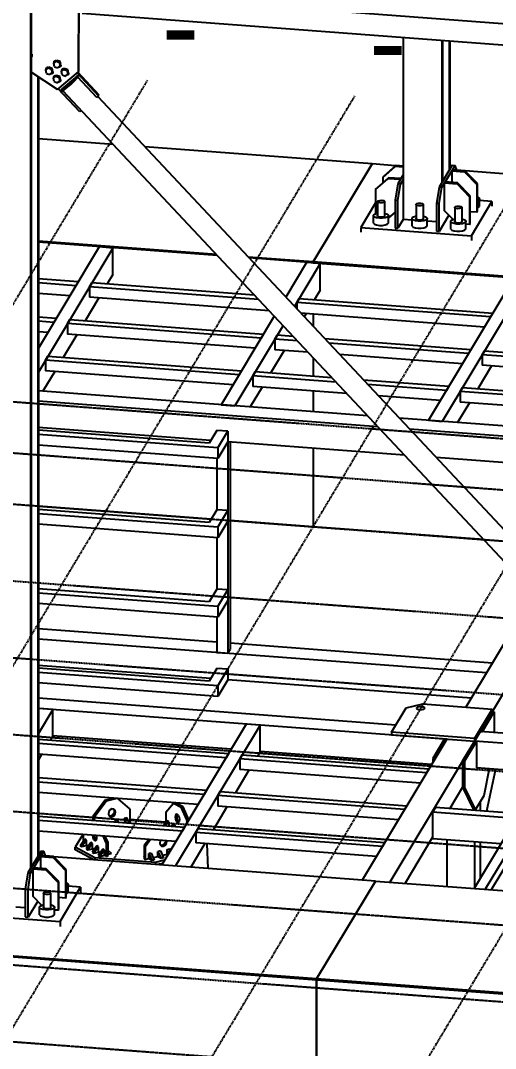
# Model space of a CAD drawing. Header units: millimetres. Extents: x -57554 to 16546, y 2142 to 98430.
# Drawn here: x -41680 to -40000, y 91249 to 94885 of the extents above; entities that cross this region are included whole.
import ezdxf

# ---------------------------------------------------------------- set-up
doc = ezdxf.new("R2010")
doc.units = ezdxf.units.MM
doc.linetypes.add('DXK_LINE_DOT3', pattern=[5.9187, 2.979, -0.9799, 0.9799, -0.9799])
doc.styles.add('Arial', font='ARIAL.TTF', dxfattribs={"height": 0.2})

msp = doc.modelspace()

# ---------------------------------------------------------------- linework, layer by layer
at = {"color": 2, "linetype": 'Continuous'}
for p, q in [((-41475.1, 94703.5), (-41474.1, 95006.2)), ((-41473.4, 94706.3), (-41472.5, 95009)), ((-41644.5, 94999.3), (-41644.5, 91885.3)), ((-41642.8, 95002.2), (-41642.8, 91888.2)), ((-38871.9, 94790.5), (-41360.5, 94977.9)), ((-38779.9, 94707.3), (-41462.1, 94909.3)), ((-40326.1, 94823.8), (-40326.1, 94181.2)), ((-40189.1, 94813.4), (-40189.1, 94311.1)), ((-40187.4, 94813.3), (-40187.4, 94314.1)), ((-40163.3, 94811.5), (-40163.3, 94354.3)), ((-40161.5, 94811.4), (-40161.5, 94357.2)), ((-41640.3, 94765.9), (-41642.8, 94766.1)), ((-41640.3, 94765.9), (-41642.8, 94761.8)), ((-41640.3, 94758.5), (-41642.8, 94754.3)), ((-41640.3, 94765.9), (-41640.3, 94758.5)), ((-41549, 94640.9), (-41642.8, 94701.9)), ((-41618.6, 94686.2), (-41618.6, 91928.4)), ((-41616.9, 94685), (-41616.9, 91931.4)), ((-41549, 94640.9), (-41475.1, 94703.5)), ((-41477.4, 94689.9), (-41536.9, 94639.6)), ((-41481.7, 94684.1), (-41491.2, 94673.7)), ((-41489.1, 94671.6), (-41479.7, 94682)), ((-41477.4, 94689.9), (-41481.7, 94684.1)), ((-41403.7, 94618.5), (-41479.8, 94699.6)), ((-41479.7, 94682), (-41475.3, 94687.8)), ((-41410.4, 94612.9), (-41477.7, 94684.6)), ((-41402.1, 94621.3), (-41477.4, 94701.6)), ((-41475.3, 94687.8), (-41477.4, 94689.9)), ((-41475.1, 94703.5), (-41473.4, 94706.3)), ((-41470.6, 94561.8), (-41546.6, 94642.9)), ((-41526.1, 94642.5), (-41534, 94637.4)), ((-41532, 94635.3), (-41524.1, 94640.4)), ((-41515.2, 94651.2), (-41526.1, 94642.5)), ((-41524.1, 94640.4), (-41513.2, 94649)), ((-41502.9, 94662.2), (-41515.2, 94651.2)), ((-41513.2, 94649), (-41515.2, 94651.2)), ((-41513.2, 94649), (-41500.9, 94660)), ((-41491.2, 94673.7), (-41502.9, 94662.2)), ((-41500.9, 94660), (-41489.1, 94671.6)), ((-41537.7, 94636.7), (-41536.9, 94639.6)), ((-41534, 94637.4), (-41537.7, 94636.7)), ((-41535.7, 94634.5), (-41537.7, 94636.7)), ((-41535.7, 94634.5), (-41532, 94635.3)), ((-38794.7, 91719.5), (-41530.4, 94636.3)), ((-41410.4, 94612.9), (-41403.7, 94618.5)), ((-38806.2, 91843), (-41406.9, 94615.8)), ((-41403.7, 94618.5), (-41402.1, 94621.3)), ((-41465, 94566.6), (-41470.6, 94561.8)), ((-41352.3, 94446.3), (-41616.9, 94466.3)), ((-40436.2, 94377.4), (-41240, 94437.9)), ((-40436.2, 94377.4), (-40644.1, 94030.8)), ((-40644.1, 94030.8), (-40436.2, 94377.4)), ((-40352.9, 94371.1), (-40436.2, 94377.4)), ((-40398.2, 94329.6), (-40354.1, 94368.4)), ((-40352.1, 94371.8), (-40396.1, 94333.1)), ((-40354.1, 94368.4), (-40352.1, 94371.8)), ((-40326.1, 94366.3), (-40354.1, 94368.4)), ((-40326.1, 94369.9), (-40352.1, 94371.8)), ((-40152.1, 94372.8), (-40198.5, 94295.5)), ((-40142.3, 94372.1), (-40188.7, 94294.8)), ((-40151.5, 94356.7), (-40153.6, 94353.3)), ((-40153.6, 94353.3), (-40153.6, 94311.8)), ((-40153.6, 94353.3), (-40109.6, 94350)), ((-40152.1, 94372.8), (-40142.3, 94372.1)), ((-40107.5, 94353.4), (-40151.5, 94356.7)), ((-40136.5, 94355.6), (-40142.3, 94372.1)), ((-40107.5, 94353.4), (-40109.6, 94350)), ((-40109.6, 94350), (-40065.6, 94304.6)), ((-40063.5, 94308), (-40107.5, 94353.4)), ((-38969, 94266.9), (-40106.7, 94352.5)), ((-40424.1, 94286.5), (-40380, 94325.2)), ((-40378, 94328.7), (-40422, 94289.9)), ((-40398.2, 94329.6), (-40396.1, 94333.1)), ((-40398.2, 94329.6), (-40398.2, 94310.9)), ((-40380, 94325.2), (-40378, 94328.7)), ((-40336, 94321.9), (-40380, 94325.2)), ((-40333.9, 94325.4), (-40378, 94328.7)), ((-40326.1, 94338.5), (-40345.2, 94306.6)), ((-40336, 94321.9), (-40333.9, 94325.4)), ((-40326.1, 94321.4), (-40335.4, 94305.8)), ((-40177.4, 94313.6), (-40179.5, 94310.1)), ((-40133.4, 94310.3), (-40177.4, 94313.6)), ((-40424.1, 94286.5), (-40422, 94289.9)), ((-40424.1, 94286.5), (-40424.1, 94201.2)), ((-40345.2, 94306.6), (-40354.6, 94248.9)), ((-40335.4, 94305.8), (-40345.2, 94306.6)), ((-40344.8, 94248.2), (-40335.4, 94305.8)), ((-40198.5, 94295.5), (-40207.9, 94237.9)), ((-40188.7, 94294.8), (-40198.5, 94295.5)), ((-40198.1, 94237.1), (-40188.7, 94294.8)), ((-40179.5, 94211.9), (-40179.5, 94310.1)), ((-40179.5, 94310.1), (-40135.5, 94306.8)), ((-40133.4, 94310.3), (-40135.5, 94306.8)), ((-40135.5, 94306.8), (-40091.5, 94261.4)), ((-40089.4, 94264.9), (-40133.4, 94310.3)), ((-40063.5, 94308), (-40065.6, 94304.6)), ((-40065.6, 94304.6), (-40065.6, 94206.4)), ((-40063.5, 94209.8), (-40063.5, 94308)), ((-40417.3, 94245.3), (-40414.3, 94247.4)), ((-40417, 94242.9), (-40417.3, 94245.3)), ((-40417.3, 94245.3), (-40417.3, 94192.9)), ((-40413.3, 94240.9), (-40417, 94242.9)), ((-40414.3, 94247.4), (-40408.7, 94248.7)), ((-40407.3, 94239.8), (-40413.3, 94240.9)), ((-40408.7, 94248.7), (-40401.9, 94248.8)), ((-40401.9, 94248.8), (-40395.9, 94247.8)), ((-40395, 94241.3), (-40400.6, 94240)), ((-40395.9, 94247.8), (-40392.3, 94245.8)), ((-40391.9, 94243.4), (-40395, 94241.3)), ((-40392.3, 94245.8), (-40391.9, 94243.4)), ((-40391.9, 94243.4), (-40391.9, 94192.9)), ((-40344.8, 94248.2), (-40354.6, 94248.9)), ((-40354.6, 94248.9), (-40354.6, 94150.7)), ((-40344.8, 94150), (-40344.8, 94248.2)), ((-40089.4, 94264.9), (-40091.5, 94261.4)), ((-40091.5, 94261.4), (-40091.5, 94163.2)), ((-40089.4, 94166.7), (-40089.4, 94264.9)), ((-40084.5, 94123.7), (-40011.8, 94245)), ((-40060.3, 94259.1), (-40063.5, 94260.2)), ((-40060.7, 94248.4), (-40063.5, 94247.5)), ((-40056.5, 94251.9), (-40060.7, 94248.4)), ((-40060.3, 94259.1), (-40056.4, 94255.6)), ((-40056.4, 94255.6), (-40056.5, 94251.9)), ((-40056.4, 94230.3), (-40056.4, 94255.6)), ((-40011.8, 94245), (-40056.4, 94248.3)), ((-40011.8, 94245), (-40011.8, 94227.7)), ((-40424.1, 94239.4), (-40475.8, 94153.1)), ((-40400.6, 94240), (-40407.3, 94239.8)), ((-40354.6, 94207.4), (-40378.1, 94186.7)), ((-40280.4, 94235), (-40277.4, 94237.1)), ((-40280.1, 94232.6), (-40280.4, 94235)), ((-40280.4, 94235), (-40280.4, 94182.6)), ((-40276.4, 94230.6), (-40280.1, 94232.6)), ((-40277.4, 94237.1), (-40271.7, 94238.4)), ((-40270.4, 94229.5), (-40276.4, 94230.6)), ((-40271.7, 94238.4), (-40265, 94238.5)), ((-40263.7, 94229.6), (-40270.4, 94229.5)), ((-40265, 94238.5), (-40259, 94237.4)), ((-40258, 94230.9), (-40263.7, 94229.6)), ((-40259, 94237.4), (-40255.3, 94235.4)), ((-40255, 94233.1), (-40258, 94230.9)), ((-40255.3, 94235.4), (-40255, 94233.1)), ((-40255, 94233.1), (-40255, 94182.6)), ((-40198.1, 94237.1), (-40207.9, 94237.9)), ((-40207.9, 94237.9), (-40207.9, 94139.7)), ((-40198.1, 94138.9), (-40198.1, 94237.1)), ((-40149.3, 94180.8), (-40179.5, 94211.9)), ((-40143.5, 94224.7), (-40140.4, 94226.8)), ((-40143.1, 94222.3), (-40143.5, 94224.7)), ((-40143.5, 94224.7), (-40143.5, 94172.3)), ((-40139.5, 94220.3), (-40143.1, 94222.3)), ((-40140.4, 94226.8), (-40134.8, 94228.1)), ((-40133.5, 94219.2), (-40139.5, 94220.3)), ((-40134.8, 94228.1), (-40128, 94228.2)), ((-40126.7, 94219.3), (-40133.5, 94219.2)), ((-40128, 94228.2), (-40122.1, 94227.1)), ((-40121.1, 94220.6), (-40126.7, 94219.3)), ((-40122.1, 94227.1), (-40118.4, 94225.1)), ((-40118, 94222.8), (-40121.1, 94220.6)), ((-40118.4, 94225.1), (-40118, 94222.8)), ((-40118, 94222.8), (-40118, 94172.3)), ((-40065.6, 94206.4), (-40089.4, 94208.2)), ((-40065.6, 94206.4), (-40063.5, 94209.8)), ((-40060.7, 94223.2), (-40063.5, 94222.2)), ((-40060.7, 94223.2), (-40056.5, 94226.6)), ((-40056.5, 94226.6), (-40056.4, 94230.3)), ((-40431.2, 94193), (-40431, 94196.8)), ((-40427.3, 94189.6), (-40431.2, 94193)), ((-40431.2, 94167.8), (-40431.2, 94193)), ((-40431.2, 94167.8), (-40427.3, 94164.3)), ((-40431, 94196.8), (-40426.9, 94200.2)), ((-40419.9, 94186.9), (-40427.3, 94189.6)), ((-40426.9, 94200.2), (-40419.3, 94202.8)), ((-40410.2, 94185.4), (-40419.9, 94186.9)), ((-40417.3, 94203.1), (-40419.3, 94202.8)), ((-40418.3, 94195.8), (-40418.4, 94193.9)), ((-40418.4, 94193.9), (-40416.4, 94192.1)), ((-40417.3, 94196.6), (-40418.3, 94195.8)), ((-40416.4, 94192.1), (-40412.6, 94190.7)), ((-40412.6, 94190.7), (-40407.5, 94189.9)), ((-40399.7, 94185.4), (-40410.2, 94185.4)), ((-40407.5, 94189.9), (-40402.1, 94189.9)), ((-40402.1, 94189.9), (-40397, 94190.6)), ((-40389.9, 94186.7), (-40399.7, 94185.4)), ((-40397, 94190.6), (-40393.1, 94192)), ((-40393.1, 94192), (-40390.9, 94193.7)), ((-40389.3, 94202.7), (-40391.9, 94203)), ((-40390.9, 94195.7), (-40391.9, 94196.6)), ((-40390.9, 94193.7), (-40390.9, 94195.7)), ((-40382.4, 94189.4), (-40389.9, 94186.7)), ((-40389.3, 94202.7), (-40382, 94200)), ((-40378.2, 94192.8), (-40382.4, 94189.4)), ((-40382, 94200), (-40378.1, 94196.5)), ((-40378.1, 94196.5), (-40378.2, 94192.8)), ((-40378.2, 94167.5), (-40378.1, 94171.3)), ((-40378.1, 94171.3), (-40378.1, 94196.5)), ((-40326.1, 94181.2), (-40344.8, 94150)), ((-40294.2, 94178.8), (-40326.1, 94181.2)), ((-40294.2, 94182.7), (-40294.1, 94186.4)), ((-40290.3, 94179.2), (-40294.2, 94182.7)), ((-40294.2, 94157.5), (-40294.2, 94182.7)), ((-40294.1, 94186.4), (-40289.9, 94189.9)), ((-40283, 94176.6), (-40290.3, 94179.2)), ((-40289.9, 94189.9), (-40282.4, 94192.5)), ((-40273.3, 94175.1), (-40283, 94176.6)), ((-40280.4, 94192.8), (-40282.4, 94192.5)), ((-40281.4, 94185.5), (-40281.5, 94183.6)), ((-40281.5, 94183.6), (-40279.4, 94181.8)), ((-40280.4, 94186.3), (-40281.4, 94185.5)), ((-40279.4, 94181.8), (-40275.6, 94180.4)), ((-40275.6, 94180.4), (-40270.6, 94179.6)), ((-40262.8, 94175.1), (-40273.3, 94175.1)), ((-40270.6, 94179.6), (-40265.1, 94179.6)), ((-40265.1, 94179.6), (-40260.1, 94180.3)), ((-40253, 94176.4), (-40262.8, 94175.1)), ((-40260.1, 94180.3), (-40256.2, 94181.6)), ((-40256.2, 94181.6), (-40254, 94183.4)), ((-40252.4, 94192.3), (-40255, 94192.7)), ((-40253.9, 94185.4), (-40255, 94186.3)), ((-40254, 94183.4), (-40253.9, 94185.4)), ((-40245.4, 94179), (-40253, 94176.4)), ((-40252.4, 94192.3), (-40245, 94189.7)), ((-40241.3, 94182.5), (-40245.4, 94179)), ((-40245, 94189.7), (-40241.1, 94186.2)), ((-40241.1, 94186.2), (-40241.3, 94182.5)), ((-40241.1, 94161), (-40241.1, 94186.2)), ((-40207.9, 94172.3), (-40241.1, 94174.8)), ((-40163.9, 94195.9), (-40198.1, 94138.9)), ((-40157.3, 94172.4), (-40157.2, 94176.1)), ((-40153.4, 94168.9), (-40157.3, 94172.4)), ((-40157.3, 94147.2), (-40157.3, 94172.4)), ((-40157.2, 94176.1), (-40153, 94179.6)), ((-40146, 94166.3), (-40153.4, 94168.9)), ((-40153, 94179.6), (-40145.5, 94182.2)), ((-40143.5, 94182.4), (-40145.5, 94182.2)), ((-40144.4, 94175.2), (-40144.5, 94173.2)), ((-40144.5, 94173.2), (-40142.5, 94171.4)), ((-40143.5, 94176), (-40144.4, 94175.2)), ((-40142.5, 94171.4), (-40138.7, 94170.1)), ((-40138.7, 94170.1), (-40133.7, 94169.3)), ((-40133.7, 94169.3), (-40128.2, 94169.3)), ((-40128.2, 94169.3), (-40123.1, 94170)), ((-40123.1, 94170), (-40119.2, 94171.3)), ((-40119.2, 94171.3), (-40117.1, 94173.1)), ((-40115.5, 94182), (-40118, 94182.4)), ((-40117, 94175), (-40118, 94176)), ((-40117.1, 94173.1), (-40117, 94175)), ((-40108.5, 94168.7), (-40116, 94166.1)), ((-40115.5, 94182), (-40108.1, 94179.4)), ((-40104.3, 94172.2), (-40108.5, 94168.7)), ((-40108.1, 94179.4), (-40104.2, 94175.9)), ((-40104.2, 94175.9), (-40104.3, 94172.2)), ((-40104.2, 94150.6), (-40104.2, 94175.9)), ((-40475.8, 94153.1), (-40084.5, 94123.7)), ((-40475.8, 94153.1), (-40475.8, 94135.8)), ((-40427.3, 94164.3), (-40419.9, 94161.6)), ((-40419.9, 94161.6), (-40410.2, 94160.2)), ((-40410.2, 94160.2), (-40399.7, 94160.1)), ((-40399.7, 94160.1), (-40389.9, 94161.5)), ((-40389.9, 94161.5), (-40382.4, 94164.1)), ((-40382.4, 94164.1), (-40378.2, 94167.5)), ((-40354.6, 94150.7), (-40344.8, 94150)), ((-40294.2, 94157.5), (-40290.3, 94154)), ((-40290.3, 94154), (-40283, 94151.3)), ((-40283, 94151.3), (-40273.3, 94149.9)), ((-40273.3, 94149.9), (-40262.8, 94149.8)), ((-40262.8, 94149.8), (-40253, 94151.2)), ((-40253, 94151.2), (-40245.4, 94153.8)), ((-40245.4, 94153.8), (-40241.3, 94157.2)), ((-40241.3, 94157.2), (-40241.1, 94161)), ((-40207.9, 94139.7), (-40198.1, 94138.9)), ((-40157.3, 94147.2), (-40153.4, 94143.7)), ((-40153.4, 94143.7), (-40146, 94141)), ((-40136.4, 94164.8), (-40146, 94166.3)), ((-40146, 94141), (-40136.4, 94139.5)), ((-40125.8, 94164.7), (-40136.4, 94164.8)), ((-40136.4, 94139.5), (-40125.8, 94139.5)), ((-40116, 94166.1), (-40125.8, 94164.7)), ((-40125.8, 94139.5), (-40116, 94140.9)), ((-40116, 94140.9), (-40108.5, 94143.5)), ((-40108.5, 94143.5), (-40104.3, 94146.9)), ((-40104.3, 94146.9), (-40104.2, 94150.6)), ((-40091.5, 94163.2), (-40104.2, 94164.2)), ((-40091.5, 94163.2), (-40089.4, 94166.7)), ((-40986.7, 94056.6), (-41616.9, 94104.1)), ((-40985.3, 94055.1), (-41616.9, 94102.7)), ((-40983.9, 94053.6), (-41616.9, 94101.3)), ((-40084.5, 94123.7), (-40084.5, 94106.4)), ((-41402.2, 94083.7), (-41616.9, 93725.8)), ((-41353.3, 94080), (-41616.9, 93640.6)), ((-41353.3, 94080), (-41402.2, 94083.7)), ((-41353.3, 93986.5), (-41353.3, 94080)), ((-40644.1, 94030.8), (-40874.5, 94048.2)), ((-40644.1, 94029.4), (-40873.1, 94046.6)), ((-40644.1, 94028), (-40871.7, 94045.1)), ((-40668.6, 94028.4), (-40741.7, 93906.6)), ((-40619.7, 94024.8), (-40710.5, 93873.3)), ((-40619.7, 94024.8), (-40668.6, 94028.4)), ((-40644.1, 94028), (-40644.1, 94030.8)), ((-40644.1, 94028), (-40644.1, 94030.8)), ((-39176.9, 93920.3), (-40644.1, 94030.8)), ((-40644.1, 94029.4), (-40644.1, 94026.6)), ((-40644.1, 94029.4), (-40644.1, 94026.6)), ((-40644.1, 94029.4), (-39176.9, 93918.9)), ((-40644.1, 94028), (-39176.9, 93917.5)), ((-40619.7, 93931.2), (-40619.7, 94024.8)), ((-41353.3, 93986.5), (-41373.4, 93952.9)), ((-41476, 93960.7), (-41616.9, 93971.3)), ((-41484.3, 93946.8), (-41616.9, 93956.8)), ((-41476, 93960.7), (-41484.3, 93946.8)), ((-41435.4, 93943.1), (-41427.1, 93957)), ((-40852.7, 93913.7), (-41427.1, 93957)), ((-39935, 93973.2), (-40236.4, 93470.7)), ((-39886.1, 93969.5), (-40187.5, 93467)), ((-41505.8, 93911), (-41616.9, 93919.4)), ((-40838.1, 93898.1), (-41435.4, 93943.1)), ((-41435.4, 93943.1), (-41435.4, 93905.7)), ((-40619.7, 93931.2), (-40639.8, 93897.7)), ((-41403.2, 93903.3), (-41451.4, 93823)), ((-40800.4, 93857.9), (-41435.4, 93905.7)), ((-40701.8, 93887.9), (-40693.5, 93901.7)), ((-40017.1, 93836.3), (-40701.8, 93887.9)), ((-40701.8, 93887.9), (-40701.8, 93864)), ((-40693.5, 93901.7), (-40008.8, 93850.2)), ((-40038.6, 93800.5), (-40688.1, 93849.4)), ((-40669.6, 93848), (-40676.3, 93836.9)), ((-40644.1, 93846.1), (-40644.1, 93802.5)), ((-40644.1, 93846.1), (-40644.1, 93802.5)), ((-40008.8, 93850.2), (-40017.1, 93836.3)), ((-41554, 93830.7), (-41616.9, 93835.4)), ((-41562.3, 93816.8), (-41616.9, 93821)), ((-41554, 93830.7), (-41562.3, 93816.8)), ((-41513.4, 93813.2), (-41505.1, 93827)), ((-40828.7, 93761.6), (-41513.4, 93813.2)), ((-41513.4, 93813.2), (-41513.4, 93775.8)), ((-41505.1, 93827), (-40820.3, 93775.5)), ((-40782.4, 93838.7), (-40970, 93525.9)), ((-40751.2, 93805.5), (-40921.1, 93522.3)), ((-41583.7, 93781.1), (-41616.9, 93783.6)), ((-41481.2, 93773.3), (-41529.3, 93693)), ((-40850.1, 93725.8), (-41513.4, 93775.8)), ((-40820.3, 93775.5), (-40828.7, 93761.6)), ((-40779.8, 93757.9), (-40771.4, 93771.8)), ((-40715.6, 93767.6), (-40771.4, 93771.8)), ((-40717, 93769), (-40717.8, 93767.7)), ((-40701, 93752), (-40779.8, 93757.9)), ((-40779.8, 93757.9), (-40779.8, 93720.5)), ((-40086.7, 93720.2), (-40603.4, 93759.1)), ((-40095.1, 93706.4), (-40588.8, 93743.5)), ((-41591.3, 93683.2), (-41583, 93697.1)), ((-41583, 93697.1), (-40898.3, 93645.5)), ((-40747.5, 93718.1), (-40795.7, 93637.8)), ((-40663.3, 93711.7), (-40779.8, 93720.5)), ((-40116.5, 93670.6), (-40551, 93703.3)), ((-40086.7, 93720.2), (-40095.1, 93706.4)), ((-40046.1, 93702.7), (-40037.8, 93716.5)), ((-39385.9, 93652.9), (-40046.1, 93702.7)), ((-40046.1, 93702.7), (-40046.1, 93665.3)), ((-40037.8, 93716.5), (-39377.6, 93666.8)), ((-40906.6, 93631.6), (-41591.3, 93683.2)), ((-41591.3, 93683.2), (-41591.3, 93645.8)), ((-40644.1, 93691.3), (-40644.1, 93626.4)), ((-40644.1, 93691.3), (-40644.1, 93626.4)), ((-40013.9, 93662.8), (-40062.1, 93582.5)), ((-39407.4, 93617.2), (-40046.1, 93665.3)), ((-41559.1, 93643.4), (-41601.1, 93573.5)), ((-40928.1, 93595.9), (-41591.3, 93645.8)), ((-40898.3, 93645.5), (-40906.6, 93631.6)), ((-40857.7, 93628), (-40849.4, 93641.8)), ((-40563.9, 93605.8), (-40857.7, 93628)), ((-40857.7, 93628), (-40857.7, 93590.6)), ((-40578.6, 93621.4), (-40849.4, 93641.8)), ((-40825.5, 93588.1), (-40867.5, 93518.2)), ((-40526.2, 93565.6), (-40857.7, 93590.6)), ((-40164.7, 93590.3), (-40466.3, 93613)), ((-40173, 93576.4), (-40451.7, 93597.4)), ((-40164.7, 93590.3), (-40173, 93576.4)), ((-40124.1, 93572.7), (-40115.8, 93586.6)), ((-40115.8, 93586.6), (-39455.5, 93536.9)), ((-40452.5, 93487), (-41616.9, 93574.7)), ((-40644.1, 93574.5), (-40644.1, 93501.4)), ((-40644.1, 93574.5), (-40644.1, 93501.4)), ((-40194.5, 93540.6), (-40413.9, 93557.1)), ((-39463.9, 93523), (-40124.1, 93572.7)), ((-40124.1, 93572.7), (-40124.1, 93535.3)), ((-40415.9, 93448), (-41616.9, 93538.4)), ((-40970, 93525.9), (-40921.1, 93522.3)), ((-40091.9, 93532.9), (-40133.8, 93463)), ((-39485.3, 93487.2), (-40124.1, 93535.3)), ((-39728.3, 93432.4), (-40340.2, 93478.5)), ((-41007.4, 93399), (-41616.9, 93444.9)), ((-40236.4, 93470.7), (-40187.5, 93467)), ((-41013, 93389.8), (-41616.9, 93435.2)), ((-40982.2, 93373), (-41616.9, 93420.8)), ((-40985.9, 93434.8), (-41013, 93389.8)), ((-40946.8, 93431.9), (-40985.9, 93434.8)), ((-40982.2, 93373), (-40946.8, 93431.9)), ((-40946.8, 93431.9), (-40946.8, 93394.5)), ((-39749.1, 93397.8), (-40303.6, 93439.5)), ((-40982.2, 93335.5), (-41616.9, 93383.3)), ((-40946.8, 93394.5), (-40982.2, 93335.5)), ((-40982.2, 93373), (-40982.2, 93335.5)), ((-40321.5, 93347.4), (-40946.8, 93394.5)), ((-40946.8, 93394.5), (-40946.8, 92646.4)), ((-40938.5, 93393.8), (-40938.5, 92660.2)), ((-40644.1, 93371.7), (-40644.1, 93094.3)), ((-40644.1, 93371.7), (-40644.1, 93094.3)), ((-40985.9, 93335.8), (-40985.9, 93154.3)), ((-39708.3, 93301.2), (-40209.3, 93338.9)), ((-41005.6, 93121.5), (-41616.9, 93167.5)), ((-41013, 93109.2), (-41616.9, 93154.7)), ((-40985.9, 93154.3), (-41013, 93109.2)), ((-40946.8, 93151.3), (-40985.9, 93154.3)), ((-40982.2, 93092.4), (-40946.8, 93151.3)), ((-40946.8, 93151.3), (-40946.8, 93113.9)), ((-40982.2, 93092.4), (-41616.9, 93140.2)), ((-40946.8, 93113.9), (-40982.2, 93055)), ((-40644.1, 93094.3), (-40938.5, 93116.4)), ((-40982.2, 93055), (-41616.9, 93102.8)), ((-40982.2, 93092.4), (-40982.2, 93055)), ((-40041.6, 93048.9), (-40644.1, 93094.3)), ((-40985.9, 93055.3), (-40985.9, 92873.7)), ((-41013, 92828.7), (-41616.9, 92874.2)), ((-40982.2, 92811.9), (-41616.9, 92859.7)), ((-40985.9, 92873.7), (-41013, 92828.7)), ((-40946.8, 92870.8), (-40985.9, 92873.7)), ((-40982.2, 92811.9), (-40946.8, 92870.8)), ((-40946.8, 92870.8), (-40946.8, 92833.4)), ((-40946.8, 92833.4), (-40982.2, 92774.5)), ((-39862.7, 92858.2), (-40104.1, 92455.9)), ((-40982.2, 92774.5), (-41616.9, 92822.3)), ((-40982.2, 92811.9), (-40982.2, 92774.5)), ((-39800.4, 92791.7), (-40373, 91837.2)), ((-40985.9, 92774.8), (-40985.9, 92649.3)), ((-40985.9, 92685.5), (-41616.9, 92733)), ((-40031.2, 92577.4), (-41616.9, 92696.8)), ((-40010.4, 92612.1), (-40938.5, 92681.9)), ((-40985.9, 92649.3), (-40946.8, 92646.4)), ((-40946.8, 92646.4), (-40938.5, 92660.2)), ((-41007.4, 92557.4), (-41616.9, 92603.3)), ((-41013, 92548.1), (-41616.9, 92593.6)), ((-40982.2, 92531.3), (-41616.9, 92579.1)), ((-40985.9, 92593.2), (-41013, 92548.1)), ((-40946.8, 92590.2), (-40985.9, 92593.2)), ((-40982.2, 92531.3), (-40946.8, 92590.2)), ((-40946.8, 92590.2), (-40946.8, 92552.8)), ((-40982.2, 92493.9), (-41616.9, 92541.7)), ((-40946.8, 92552.8), (-40982.2, 92493.9)), ((-40084.8, 92487.9), (-40946.8, 92552.8)), ((-40982.2, 92531.3), (-40982.2, 92493.9)), ((-40352, 92392.8), (-41616.9, 92488)), ((-40315.5, 92453.7), (-40256.2, 92467.4)), ((-40256.2, 92467.4), (-40011.6, 92448.9)), ((-40171.8, 92343), (-41616.9, 92451.8)), ((-41614.6, 92451.6), (-41616.9, 92447.8)), ((-41565.7, 92448), (-41616.9, 92362.6)), ((-41565.7, 92448), (-41614.6, 92451.6)), ((-41565.7, 92354.4), (-41565.7, 92448)), ((-40367.4, 92367.1), (-40315.5, 92453.7)), ((-40275.1, 92456.1), (-40278.7, 92453.7)), ((-40278.7, 92453.7), (-40278.3, 92450.9)), ((-40278.3, 92450.9), (-40274, 92448.6)), ((-40268.6, 92457.6), (-40275.1, 92456.1)), ((-40274, 92448.6), (-40267.1, 92447.4)), ((-40270.2, 92447.9), (-40268.6, 92448.3)), ((-40260.9, 92457.8), (-40268.6, 92457.6)), ((-40268.6, 92448.3), (-40260.9, 92448.4)), ((-40267.1, 92447.4), (-40259.4, 92447.5)), ((-40254, 92456.5), (-40260.9, 92457.8)), ((-40260.9, 92448.4), (-40257.8, 92447.9)), ((-40259.4, 92447.5), (-40252.8, 92449)), ((-40249.7, 92454.2), (-40254, 92456.5)), ((-40252.8, 92449), (-40249.3, 92451.5)), ((-40249.3, 92451.5), (-40249.7, 92454.2)), ((-40011.6, 92448.9), (-40074, 92345)), ((-40074, 92335.6), (-40011.6, 92439.6)), ((-40053.2, 92370.3), (-40011.6, 92439.6)), ((-40045.4, 92369.7), (-40003.8, 92439)), ((-40011.6, 92439.6), (-40011.6, 92448.9)), ((-40011.6, 92439.6), (-40003.8, 92439)), ((-40003.8, 92439), (-40003.8, 92366.6)), ((-40881, 92396.4), (-41180, 91897.9)), ((-40832.1, 92392.7), (-41131.1, 91894.2)), ((-40832.1, 92392.7), (-40881, 92396.4)), ((-40832.1, 92299.2), (-40832.1, 92392.7)), ((-41565.7, 92354.4), (-41575.4, 92338.2)), ((-40934.6, 92306.9), (-41565.7, 92354.4)), ((-40074, 92345), (-40367.4, 92367.1)), ((-40367.4, 92367.1), (-40367.4, 92357.7)), ((-40367.4, 92357.7), (-40074, 92335.6)), ((-40053.2, 92370.3), (-40074, 92335.6)), ((-39355.8, 92317.8), (-40053.2, 92370.3)), ((-40053.2, 92370.3), (-40045.4, 92369.7)), ((-40944.4, 92290.7), (-41616.9, 92341.3)), ((-40952.7, 92276.8), (-41616.9, 92326.9)), ((-40171.8, 92343), (-40470.9, 91844.5)), ((-40179.6, 92343.6), (-40221.2, 92274.3)), ((-40213.4, 92273.7), (-40171.8, 92343)), ((-40179.6, 92343.6), (-40171.8, 92343)), ((-40074, 92335.6), (-40115.6, 92266.3)), ((-40107.7, 92265.7), (-40066.2, 92335)), ((-40074, 92345), (-40074, 92335.6)), ((-39319.3, 92278.8), (-40074, 92335.6)), ((-40074, 92335.6), (-40066.2, 92335)), ((-40066.2, 92335), (-40066.2, 92241.5)), ((-40974.2, 92241), (-41616.9, 92289.5)), ((-41605.2, 92288.6), (-41616.9, 92269.1)), ((-40944.4, 92290.7), (-40952.7, 92276.8)), ((-40903.8, 92273.2), (-40895.5, 92287)), ((-40895.5, 92287), (-40235.2, 92237.3)), ((-40832.1, 92299.2), (-40841.8, 92283)), ((-40225.5, 92253.5), (-40832.1, 92299.2)), ((-40243.5, 92223.4), (-40903.8, 92273.2)), ((-40903.8, 92273.2), (-40903.8, 92235.7)), ((-40221.2, 92274.3), (-40221.2, 92260.6)), ((-40221.2, 92274.3), (-40213.4, 92273.7)), ((-40115.6, 92266.3), (-40115.6, 92172.8)), ((-40115.6, 92266.3), (-40107.7, 92265.7)), ((-40107.7, 92172.2), (-40107.7, 92265.7)), ((-39829.3, 92223.7), (-40066.2, 92241.5)), ((-41022.3, 92160.7), (-41616.9, 92205.5)), ((-40871.6, 92233.3), (-40919.8, 92153)), ((-40265, 92187.6), (-40903.8, 92235.7)), ((-40235.2, 92237.3), (-40243.5, 92223.4)), ((-40021.8, 92238.2), (-40041.2, 92142.8)), ((-39999.5, 92236.5), (-40031.4, 92087.9)), ((-41030.7, 92146.9), (-41616.9, 92191)), ((-40115.6, 92172.8), (-40160.6, 92097.7)), ((-40115.6, 92172.8), (-40078.1, 92094.9)), ((-40115.6, 92172.8), (-40107.7, 92172.2)), ((-40070.3, 92094.3), (-40107.7, 92172.2)), ((-41052.1, 92111.1), (-41616.9, 92153.6)), ((-41350.1, 92133.5), (-41381.8, 92126.2)), ((-41339, 92132.7), (-41377.5, 92123.8)), ((-41293.6, 92096.4), (-41334.2, 92132.3)), ((-41022.3, 92160.7), (-41030.7, 92146.9)), ((-40981.7, 92143.2), (-40973.4, 92157.1)), ((-40321.5, 92093.5), (-40981.7, 92143.2)), ((-40981.7, 92143.2), (-40981.7, 92105.8)), ((-40973.4, 92157.1), (-40313.2, 92107.3)), ((-40041.2, 92142.8), (-40070.3, 92094.3)), ((-41381.8, 92126.2), (-41423.8, 92069.8)), ((-41419.4, 92067.4), (-41377.5, 92123.8)), ((-41381.8, 92126.2), (-41377.5, 92123.8)), ((-41356.5, 92095.9), (-41362.8, 92092.6)), ((-41350.2, 92095.5), (-41356.5, 92095.9)), ((-41352, 92095.6), (-41350, 92093.8)), ((-41345.6, 92091.4), (-41350.2, 92095.5)), ((-41293.6, 92096.4), (-41293.6, 92049.6)), ((-41165.7, 92084.9), (-41138.4, 92116.8)), ((-41136, 92117.4), (-41138.4, 92116.8)), ((-41138.4, 92116.8), (-41111.2, 92102)), ((-41104.5, 92103.5), (-41129, 92116.9)), ((-41111.2, 92102), (-41104.5, 92103.5)), ((-41091.5, 92057.4), (-41111.2, 92102)), ((-41084.2, 92057.7), (-41104.5, 92103.5)), ((-41062, 92095.6), (-41063.7, 92093.1)), ((-41059.7, 92098.4), (-41062, 92095.6)), ((-40949.5, 92103.4), (-40997.7, 92023.1)), ((-40343, 92057.7), (-40981.7, 92105.8)), ((-40313.2, 92107.3), (-40321.5, 92093.5)), ((-40211.4, 92101.5), (-40221.8, 92084.2)), ((-39072.5, 92015.7), (-40211.4, 92101.5)), ((-40053.2, 92122.9), (-40053.2, 92089.6)), ((-41100.3, 92030.8), (-41616.9, 92069.7)), ((-41419.4, 92067.4), (-41423.8, 92069.8)), ((-41423.8, 92069.8), (-41423.8, 92055.1)), ((-41419.4, 92067.4), (-41419.4, 92054.8)), ((-41367.4, 92086.4), (-41369.1, 92079)), ((-41369.1, 92079), (-41367.4, 92072.4)), ((-41362.8, 92092.6), (-41367.4, 92086.4)), ((-41367.4, 92072.4), (-41362.8, 92068.3)), ((-41360.9, 92070.3), (-41365.4, 92070.6)), ((-41362.8, 92068.3), (-41356.5, 92067.9)), ((-41354.6, 92073.6), (-41360.9, 92070.3)), ((-41356.5, 92067.9), (-41350.2, 92071.2)), ((-41350, 92079.8), (-41354.6, 92073.6)), ((-41350.2, 92071.2), (-41345.6, 92077.4)), ((-41350, 92093.8), (-41348.3, 92087.2)), ((-41348.3, 92087.2), (-41350, 92079.8)), ((-41343.9, 92084.8), (-41345.6, 92091.4)), ((-41345.6, 92077.4), (-41343.9, 92084.8)), ((-41312.4, 92063.6), (-41304, 92065.5)), ((-41304.7, 92046.2), (-41312.4, 92063.6)), ((-41312.4, 92063.6), (-41312.4, 92046.8)), ((-41295.1, 92045.5), (-41304, 92065.5)), ((-41165.7, 92049.2), (-41293.6, 92058.9)), ((-41165.7, 92084.9), (-41165.7, 92047.5)), ((-41131.9, 92073.5), (-41133, 92067.1)), ((-41133, 92067.1), (-41131.9, 92059.5)), ((-41128.9, 92077), (-41131.9, 92073.5)), ((-41131.9, 92059.5), (-41128.9, 92052.7)), ((-41124.8, 92076.7), (-41128.9, 92077)), ((-41126.3, 92068.7), (-41125.2, 92075.1)), ((-41125.2, 92061), (-41126.3, 92068.7)), ((-41125.2, 92075.1), (-41124.3, 92076.1)), ((-41122.2, 92054.3), (-41125.2, 92061)), ((-41120.7, 92072.6), (-41124.8, 92076.7)), ((-41117.8, 92065.8), (-41120.7, 92072.6)), ((-41116.7, 92058.2), (-41117.8, 92065.8)), ((-41090.3, 92060), (-41091.4, 92058.2)), ((-41088.6, 92059.9), (-41090.3, 92060)), ((-41088.6, 92059.9), (-41084.4, 92057.8)), ((-41086.5, 92058.9), (-41088.6, 92059.9)), ((-41086.8, 92059.1), (-41088.6, 92059.9)), ((-41086.8, 92059.1), (-41086.5, 92058.9)), ((-41084.2, 92057.7), (-41086.5, 92058.9)), ((-41084.2, 92057.7), (-41086.5, 92058.9)), ((-41063.7, 92093.1), (-41064.6, 92091.1)), ((-41064.6, 92091.1), (-41064.6, 92090.8)), ((-41064.6, 92090.2), (-41064.6, 92090.8)), ((-39054.2, 91996.2), (-40221.8, 92084.2)), ((-40221.8, 92084.2), (-40221.8, 91990.6)), ((-40078.1, 92094.9), (-40070.3, 92094.3)), ((-39926.4, 92061.9), (-40074.7, 91814.7)), ((-40074, 92094.6), (-40074, 92091.1)), ((-39887.3, 92059), (-40035.6, 91811.7)), ((-41108.6, 92016.9), (-41616.9, 92055.2)), ((-41345.1, 92056.1), (-41336.7, 92058)), ((-41341.9, 92049), (-41345.1, 92056.1)), ((-41345.1, 92056.1), (-41345.1, 92049.2)), ((-41332.4, 92048.3), (-41336.7, 92058)), ((-41293.6, 92049.6), (-41296.6, 92048.9)), ((-41161.1, 92053.7), (-41174, 92036.3)), ((-41155.6, 92050.8), (-41166.7, 92035.8)), ((-41155.6, 92050.8), (-41161.1, 92053.7)), ((-41155.6, 92050.8), (-41155.6, 92035)), ((-41139.8, 92042.1), (-41145.7, 92034.2)), ((-41134.4, 92039.2), (-41139.8, 92042.1)), ((-41134.4, 92039.2), (-41138.5, 92033.7)), ((-41134.4, 92039.2), (-41134.4, 92033.4)), ((-41128.9, 92052.7), (-41124.8, 92048.6)), ((-41124.8, 92048.6), (-41120.7, 92048.3)), ((-41118.7, 92050.7), (-41122.2, 92054.3)), ((-41120.7, 92048.3), (-41117.8, 92051.8)), ((-41117.8, 92051.8), (-41116.7, 92058.2)), ((-41100.3, 92030.8), (-41108.6, 92016.9)), ((-41091.8, 92055.3), (-41091.4, 92058.2)), ((-41091.8, 92055.3), (-41091.8, 92045)), ((-41091.8, 92055.3), (-41091.5, 92051.9)), ((-41091.7, 92054.3), (-41091.7, 92045.1)), ((-41091.5, 92051.9), (-41091.3, 92051.1)), ((-41090.6, 92048.6), (-41091.5, 92051.9)), ((-41090.2, 92047.7), (-41090.6, 92048.6)), ((-41090.2, 92047.7), (-41090.6, 92048.6)), ((-41059.7, 92013.2), (-41051.4, 92027.1)), ((-41051.4, 92027.1), (-40391.1, 91977.4)), ((-41130.1, 91981.1), (-41616.9, 92017.8)), ((-41459.4, 92005.9), (-41486.4, 91961.1)), ((-41452.2, 91988.5), (-41469, 91965.9)), ((-41458.4, 92005.9), (-41458.4, 91980.1)), ((-41446.7, 91985.5), (-41452.2, 91988.5)), ((-41425.8, 92002.7), (-41425.6, 92003.4)), ((-41425.8, 92002.7), (-41424.7, 91995.1)), ((-41424.7, 91995.1), (-41421.7, 91988.4)), ((-41421.7, 91988.4), (-41417.6, 91984.3)), ((-41418, 91996.7), (-41418.8, 92002.9)), ((-41415, 91989.9), (-41418, 91996.7)), ((-41411.4, 91986.3), (-41415, 91989.9)), ((-41413.5, 91983.9), (-41410.5, 91987.4)), ((-41410.5, 92001.4), (-41410.9, 92002.3)), ((-41409.4, 91993.8), (-41410.5, 92001.4)), ((-41410.5, 91987.4), (-41409.4, 91993.8)), ((-41376.7, 91976), (-41387.6, 92000.5)), ((-41370, 91977.5), (-41379.9, 92000)), ((-41225.6, 91988.3), (-41242.1, 91966.1)), ((-41219.8, 91987.9), (-41237.7, 91963.7)), ((-40399.5, 91963.5), (-41059.7, 92013.2)), ((-41059.7, 92013.2), (-41059.7, 91975.8)), ((-40221.8, 91995.8), (-40319.4, 91833.1)), ((-39980.1, 91972.4), (-40221.8, 91990.6)), ((-40171.8, 91986.9), (-40171.8, 91822)), ((-39887.3, 92021.6), (-40014.1, 91810.1)), ((-41486.4, 91951.7), (-41486.4, 91961.1)), ((-41417, 91923.3), (-41486.4, 91961.1)), ((-41421, 91916.1), (-41486.4, 91951.7)), ((-41469, 91965.9), (-41463.5, 91962.9)), ((-41446.7, 91985.5), (-41463.5, 91962.9)), ((-41463.5, 91962.9), (-41446.7, 91966.8)), ((-41431, 91976.9), (-41447.7, 91954.3)), ((-41447.7, 91954.3), (-41442.3, 91951.3)), ((-41446.7, 91966.8), (-41446.7, 91985.5)), ((-41440.5, 91964), (-41446.7, 91967.4)), ((-41425.5, 91973.9), (-41442.3, 91951.3)), ((-41442.3, 91951.3), (-41425.5, 91955.2)), ((-41425.5, 91973.9), (-41431, 91976.9)), ((-41409.7, 91965.3), (-41426.5, 91942.7)), ((-41425.5, 91955.2), (-41425.5, 91973.9)), ((-41419.3, 91952.4), (-41425.5, 91955.8)), ((-41404.3, 91962.3), (-41421, 91939.8)), ((-41417.6, 91984.3), (-41413.5, 91983.9)), ((-41404.3, 91962.3), (-41409.7, 91965.3)), ((-41388.5, 91953.7), (-41405.2, 91931.1)), ((-41404.3, 91943.6), (-41404.3, 91962.3)), ((-41383, 91950.7), (-41399.8, 91928.2)), ((-41383, 91950.7), (-41388.5, 91953.7)), ((-41383, 91932), (-41383, 91950.7)), ((-41370, 91977.5), (-41376.7, 91976)), ((-41376.7, 91976), (-41376.7, 91929.2)), ((-41370, 91930.8), (-41370, 91977.5)), ((-41242.1, 91966.1), (-41242.1, 91919.3)), ((-41242.1, 91966.1), (-41237.7, 91963.7)), ((-41237.7, 91917), (-41237.7, 91963.7)), ((-41185.7, 91982.7), (-41187.4, 91975.3)), ((-41187.4, 91975.3), (-41185.7, 91968.7)), ((-41183.9, 91985.2), (-41185.7, 91982.7)), ((-41185.7, 91968.7), (-41181.1, 91964.6)), ((-41179.2, 91966.5), (-41183.7, 91966.9)), ((-41181.1, 91964.6), (-41174.8, 91964.2)), ((-41172.9, 91969.9), (-41179.2, 91966.5)), ((-41174.8, 91964.2), (-41168.5, 91967.5)), ((-41168.3, 91976.1), (-41172.9, 91969.9)), ((-41168.5, 91967.5), (-41163.9, 91973.7)), ((-41166.6, 91983.5), (-41168.3, 91976.1)), ((-41166.6, 91983.5), (-41166.7, 91983.9)), ((-41163.9, 91973.7), (-41162.2, 91981.1)), ((-41162.2, 91981.1), (-41162.9, 91983.6)), ((-41160.9, 91952.9), (-41152.5, 91954.9)), ((-41155, 91939.6), (-41160.9, 91952.9)), ((-41160.9, 91934.2), (-41160.9, 91952.9)), ((-41149.7, 91948.5), (-41152.5, 91954.9)), ((-41027.5, 91973.4), (-41077.4, 91890.2)), ((-40420.9, 91927.7), (-41059.7, 91975.8)), ((-41015.5, 91885.5), (-41019.5, 91972.8)), ((-40391.1, 91977.4), (-40399.5, 91963.5)), ((-40074, 91979.5), (-40074, 91815.9)), ((-40053.2, 91977.9), (-40053.2, 91850.5)), ((-41607.5, 91947), (-41653.9, 91869.7)), ((-41644.1, 91869), (-41597.7, 91946.2)), ((-41606.9, 91930.9), (-41609, 91927.4)), ((-41609, 91927.4), (-41609, 91886)), ((-41609, 91927.4), (-41565, 91924.1)), ((-41607.5, 91947), (-41597.7, 91946.2)), ((-41562.9, 91927.6), (-41606.9, 91930.9)), ((-41591.9, 91929.8), (-41597.7, 91946.2)), ((-41562.9, 91927.6), (-41565, 91924.1)), ((-41565, 91924.1), (-41521, 91878.7)), ((-41518.9, 91882.2), (-41562.9, 91927.6)), ((-40424.4, 91841), (-41562.1, 91926.7)), ((-41426.5, 91942.7), (-41421, 91939.8)), ((-41421, 91939.8), (-41404.3, 91943.6)), ((-41417, 91923.3), (-41417, 91915.8)), ((-41201.8, 91907.1), (-41417, 91923.3)), ((-41405.2, 91931.1), (-41399.8, 91928.2)), ((-41398, 91940.9), (-41404.3, 91944.3)), ((-41399.8, 91928.2), (-41383, 91932)), ((-41376.7, 91929.2), (-41383, 91932.7)), ((-41376.7, 91929.2), (-41370, 91930.8)), ((-41357.9, 91937.8), (-41370, 91948.6)), ((-41357.9, 91937.8), (-41370, 91935)), ((-41242.6, 91928.1), (-41242.1, 91928.7)), ((-41242.6, 91928.1), (-41242.1, 91927.8)), ((-41242.1, 91919.3), (-41237.7, 91917)), ((-41226.3, 91919.6), (-41237.7, 91917)), ((-41217.9, 91939.8), (-41226.3, 91937.9)), ((-41226.3, 91937.9), (-41215.4, 91913.2)), ((-41226.3, 91919.2), (-41226.3, 91937.9)), ((-41215.4, 91913.2), (-41226.3, 91919.2)), ((-41217.9, 91939.8), (-41207, 91915.2)), ((-41207, 91915.2), (-41215.4, 91913.2)), ((-41193.6, 91927.1), (-41210.6, 91923.2)), ((-41170.2, 91914.4), (-41201.8, 91907.1)), ((-41185.2, 91947.3), (-41193.6, 91945.4)), ((-41193.6, 91945.4), (-41182.7, 91920.8)), ((-41193.6, 91926.7), (-41193.6, 91945.4)), ((-41182.7, 91920.8), (-41193.6, 91926.7)), ((-41185.2, 91947.3), (-41174.3, 91922.7)), ((-41174.3, 91922.7), (-41182.7, 91920.8)), ((-41160.9, 91934.7), (-41177.9, 91930.7)), ((-41158.9, 91933.1), (-41160.9, 91934.2)), ((-41632.8, 91887.8), (-41634.9, 91884.3)), ((-41634.9, 91786.1), (-41634.9, 91884.3)), ((-41634.9, 91884.3), (-41590.9, 91881)), ((-41588.8, 91884.4), (-41632.8, 91887.8)), ((-41588.8, 91884.4), (-41590.9, 91881)), ((-41590.9, 91881), (-41546.9, 91835.6)), ((-41544.8, 91839), (-41588.8, 91884.4)), ((-41518.9, 91882.2), (-41521, 91878.7)), ((-41521, 91878.7), (-41521, 91780.5)), ((-41518.9, 91784), (-41518.9, 91882.2)), ((-41201.8, 91907.1), (-41201.8, 91899.6)), ((-41176.7, 91903.5), (-41195.8, 91899.1)), ((-41653.9, 91869.7), (-41663.2, 91812)), ((-41653.9, 91869.7), (-41644.1, 91869)), ((-41653.5, 91811.3), (-41644.1, 91869)), ((-40424.4, 91841), (-40632.3, 91494.5)), ((-40632.3, 91494.5), (-40424.4, 91841)), ((-40424.4, 91841), (-38957.1, 91730.5)), ((-41663.2, 91812), (-41663.2, 91713.8)), ((-41663.2, 91812), (-41653.5, 91811.3)), ((-41653.5, 91713.1), (-41653.5, 91811.3)), ((-41544.8, 91839), (-41546.9, 91835.6)), ((-41546.9, 91835.6), (-41546.9, 91737.4)), ((-41544.8, 91740.9), (-41544.8, 91839)), ((-41539.9, 91697.8), (-41467.2, 91819.1)), ((-41515.7, 91833.2), (-41518.9, 91834.4)), ((-41516.1, 91822.6), (-41518.9, 91821.6)), ((-41511.9, 91826), (-41516.1, 91822.6)), ((-41515.7, 91833.2), (-41511.8, 91829.8)), ((-41511.8, 91829.8), (-41511.9, 91826)), ((-41511.9, 91800.8), (-41511.8, 91804.5)), ((-41511.8, 91804.5), (-41511.8, 91829.8)), ((-41467.2, 91819.1), (-41511.8, 91822.5)), ((-41467.2, 91819.1), (-41467.2, 91801.8)), ((-41619.3, 91770), (-41653.5, 91713.1)), ((-41604.7, 91755), (-41634.9, 91786.1)), ((-41598.9, 91798.8), (-41595.8, 91800.9)), ((-41598.5, 91796.4), (-41598.9, 91798.8)), ((-41598.9, 91798.8), (-41598.9, 91746.5)), ((-41594.8, 91794.4), (-41598.5, 91796.4)), ((-41595.8, 91800.9), (-41590.2, 91802.2)), ((-41588.8, 91793.4), (-41594.8, 91794.4)), ((-41590.2, 91802.2), (-41583.4, 91802.4)), ((-41582.1, 91793.5), (-41588.8, 91793.4)), ((-41583.4, 91802.4), (-41577.4, 91801.3)), ((-41576.5, 91794.8), (-41582.1, 91793.5)), ((-41577.4, 91801.3), (-41573.8, 91799.3)), ((-41573.4, 91796.9), (-41576.5, 91794.8)), ((-41573.8, 91799.3), (-41573.4, 91796.9)), ((-41573.4, 91796.9), (-41573.4, 91746.5)), ((-41521, 91780.5), (-41544.8, 91782.3)), ((-41521, 91780.5), (-41518.9, 91784)), ((-41516.1, 91797.3), (-41518.9, 91796.4)), ((-41516.1, 91797.3), (-41511.9, 91800.8)), ((-41663.2, 91746.4), (-41696.5, 91748.9)), ((-41612.7, 91746.6), (-41612.5, 91750.3)), ((-41608.8, 91743.1), (-41612.7, 91746.6)), ((-41612.7, 91721.3), (-41612.7, 91746.6)), ((-41612.5, 91750.3), (-41608.4, 91753.7)), ((-41601.4, 91740.4), (-41608.8, 91743.1)), ((-41608.4, 91753.7), (-41600.8, 91756.3)), ((-41591.7, 91738.9), (-41601.4, 91740.4)), ((-41598.9, 91756.6), (-41600.8, 91756.3)), ((-41599.8, 91749.3), (-41599.9, 91747.4)), ((-41599.9, 91747.4), (-41597.9, 91745.6)), ((-41598.9, 91750.1), (-41599.8, 91749.3)), ((-41597.9, 91745.6), (-41594.1, 91744.2)), ((-41594.1, 91744.2), (-41589, 91743.5)), ((-41581.2, 91738.9), (-41591.7, 91738.9)), ((-41589, 91743.5), (-41583.6, 91743.4)), ((-41583.6, 91743.4), (-41578.5, 91744.1)), ((-41571.4, 91740.3), (-41581.2, 91738.9)), ((-41578.5, 91744.1), (-41574.6, 91745.5)), ((-41574.6, 91745.5), (-41572.4, 91747.3)), ((-41570.8, 91756.2), (-41573.4, 91756.6)), ((-41572.4, 91749.2), (-41573.4, 91750.1)), ((-41572.4, 91747.3), (-41572.4, 91749.2)), ((-41563.9, 91742.9), (-41571.4, 91740.3)), ((-41570.8, 91756.2), (-41563.5, 91753.5)), ((-41559.7, 91746.3), (-41563.9, 91742.9)), ((-41563.5, 91753.5), (-41559.6, 91750)), ((-41559.6, 91750), (-41559.7, 91746.3)), ((-41559.6, 91724.8), (-41559.6, 91750)), ((-41546.9, 91737.4), (-41559.6, 91738.4)), ((-41546.9, 91737.4), (-41544.8, 91740.9)), ((-41931.2, 91727.3), (-41539.9, 91697.8)), ((-41663.2, 91713.8), (-41653.5, 91713.1)), ((-41612.7, 91721.3), (-41608.8, 91717.8)), ((-41608.8, 91717.8), (-41601.4, 91715.2)), ((-41601.4, 91715.2), (-41591.7, 91713.7)), ((-41591.7, 91713.7), (-41581.2, 91713.6)), ((-41581.2, 91713.6), (-41571.4, 91715)), ((-41571.4, 91715), (-41563.9, 91717.6)), ((-41563.9, 91717.6), (-41559.7, 91721.1)), ((-41559.7, 91721.1), (-41559.6, 91724.8)), ((-41539.9, 91697.8), (-41539.9, 91680.5)), ((-40632.3, 91494.5), (-42099.5, 91605)), ((-42099.5, 91603.6), (-40632.3, 91493.1)), ((-42099.5, 91602.2), (-40632.3, 91491.7)), ((-40632.3, 91491.7), (-40632.3, 91494.5)), ((-40632.3, 91491.7), (-40632.3, 91494.5)), ((-39165.1, 91384), (-40632.3, 91494.5)), ((-40632.3, 91493.1), (-40632.3, 90557.9)), ((-40632.3, 91493.1), (-39165.1, 91382.6)), ((-40632.3, 90557.9), (-40632.3, 91493.1)), ((-40632.3, 91491.7), (-39165.1, 91381.2))]:
    msp.add_line(p, q, dxfattribs=at)
at = {"color": 6, "linetype": 'Continuous'}
for p, q in [((-41590.8, 94709.4), (-41581.8, 94717)), ((-41580.2, 94719.7), (-41589.1, 94712.2)), ((-41589.1, 94714), (-41588.6, 94716.5)), ((-41588.8, 94712.4), (-41589.1, 94714)), ((-41588.6, 94716.5), (-41587, 94718.5)), ((-41587, 94718.5), (-41584.8, 94719.7)), ((-41584.8, 94719.7), (-41582.2, 94719.9)), ((-41582.2, 94719.9), (-41580.5, 94719.5)), ((-41581.8, 94717), (-41580.2, 94719.7)), ((-41581.8, 94717), (-41569.9, 94712.8)), ((-41568.2, 94715.6), (-41580.2, 94719.7)), ((-41569.9, 94712.8), (-41568.2, 94715.6)), ((-41565.2, 94703.8), (-41568.2, 94715.6)), ((-41562.6, 94733.2), (-41553.7, 94740.8)), ((-41562.6, 94733.2), (-41561, 94736)), ((-41559.6, 94721.5), (-41562.6, 94733.2)), ((-41552, 94743.6), (-41561, 94736)), ((-41561, 94737.9), (-41560.4, 94740.4)), ((-41560.7, 94736.3), (-41561, 94737.9)), ((-41560.4, 94740.4), (-41558.9, 94742.3)), ((-41559.6, 94721.5), (-41547.7, 94717.3)), ((-41558.9, 94742.3), (-41556.6, 94743.5)), ((-41556.6, 94743.5), (-41554, 94743.8)), ((-41554, 94743.8), (-41552.3, 94743.3)), ((-41553.7, 94740.8), (-41552, 94743.6)), ((-41553.7, 94740.8), (-41541.7, 94736.6)), ((-41540.1, 94739.4), (-41552, 94743.6)), ((-41547.7, 94717.3), (-41538.7, 94724.9)), ((-41544.1, 94719.9), (-41544.5, 94720)), ((-41541.4, 94720.1), (-41544.1, 94719.9)), ((-41541.7, 94736.6), (-41540.1, 94739.4)), ((-41538.7, 94724.9), (-41541.7, 94736.6)), ((-41539.2, 94721.3), (-41541.4, 94720.1)), ((-41537.1, 94727.7), (-41540.1, 94739.4)), ((-41537.7, 94723.3), (-41539.2, 94721.3)), ((-41538.7, 94724.9), (-41537.1, 94727.7)), ((-41537.1, 94725.8), (-41537.7, 94723.3)), ((-41537.4, 94727.2), (-41537.1, 94725.8)), ((-41524.9, 94714.6), (-41533.8, 94707)), ((-41533.2, 94711.4), (-41531.7, 94713.4)), ((-41531.7, 94713.4), (-41529.5, 94714.6)), ((-41529.5, 94714.6), (-41526.8, 94714.8)), ((-41526.8, 94714.8), (-41525.2, 94714.4)), ((-41526.5, 94711.9), (-41524.9, 94714.6)), ((-41512.9, 94710.4), (-41524.9, 94714.6)), ((-41590.8, 94709.4), (-41589.1, 94712.2)), ((-41587.8, 94697.6), (-41590.8, 94709.4)), ((-41587.8, 94697.6), (-41575.8, 94693.5)), ((-41575.8, 94693.5), (-41566.9, 94701)), ((-41572.2, 94696), (-41572.7, 94696.1)), ((-41569.6, 94696.3), (-41572.2, 94696)), ((-41566.9, 94701), (-41569.9, 94712.8)), ((-41567.3, 94697.5), (-41569.6, 94696.3)), ((-41565.8, 94699.5), (-41567.3, 94697.5)), ((-41566.9, 94701), (-41565.2, 94703.8)), ((-41565.2, 94701.9), (-41565.8, 94699.5)), ((-41565.5, 94703.4), (-41565.2, 94701.9)), ((-41563.6, 94680.4), (-41554.7, 94688)), ((-41563.6, 94680.4), (-41562, 94683.2)), ((-41560.6, 94668.7), (-41563.6, 94680.4)), ((-41553, 94690.8), (-41562, 94683.2)), ((-41562, 94685.1), (-41561.4, 94687.5)), ((-41561.7, 94683.5), (-41562, 94685.1)), ((-41561.4, 94687.5), (-41559.9, 94689.5)), ((-41559.9, 94689.5), (-41557.6, 94690.7)), ((-41557.6, 94690.7), (-41555, 94691)), ((-41555, 94691), (-41553.3, 94690.5)), ((-41554.7, 94688), (-41553, 94690.8)), ((-41554.7, 94688), (-41542.7, 94683.8)), ((-41541.1, 94686.6), (-41553, 94690.8)), ((-41542.7, 94683.8), (-41541.1, 94686.6)), ((-41539.7, 94672.1), (-41542.7, 94683.8)), ((-41538.1, 94674.8), (-41541.1, 94686.6)), ((-41535.5, 94704.3), (-41526.5, 94711.9)), ((-41535.5, 94704.3), (-41533.8, 94707)), ((-41532.5, 94692.5), (-41535.5, 94704.3)), ((-41533.8, 94708.9), (-41533.2, 94711.4)), ((-41533.5, 94707.3), (-41533.8, 94708.9)), ((-41532.5, 94692.5), (-41520.5, 94688.3)), ((-41526.5, 94711.9), (-41514.6, 94707.7)), ((-41520.5, 94688.3), (-41511.6, 94695.9)), ((-41516.9, 94690.9), (-41517.3, 94691)), ((-41514.3, 94691.2), (-41516.9, 94690.9)), ((-41514.6, 94707.7), (-41512.9, 94710.4)), ((-41511.6, 94695.9), (-41514.6, 94707.7)), ((-41512, 94692.4), (-41514.3, 94691.2)), ((-41509.9, 94698.7), (-41512.9, 94710.4)), ((-41510.5, 94694.4), (-41512, 94692.4)), ((-41511.6, 94695.9), (-41509.9, 94698.7)), ((-41509.9, 94696.8), (-41510.5, 94694.4)), ((-41510.2, 94698.2), (-41509.9, 94696.8)), ((-41560.6, 94668.7), (-41548.7, 94664.5)), ((-41548.7, 94664.5), (-41539.7, 94672.1)), ((-41545, 94667.1), (-41545.5, 94667.2)), ((-41542.4, 94667.3), (-41545, 94667.1)), ((-41540.2, 94668.5), (-41542.4, 94667.3)), ((-41538.6, 94670.5), (-41540.2, 94668.5)), ((-41539.7, 94672.1), (-41538.1, 94674.8)), ((-41538.1, 94673), (-41538.6, 94670.5)), ((-41538.3, 94674.4), (-41538.1, 94673))]:
    msp.add_line(p, q, dxfattribs=at)
at = {"color": 1, "linetype": 'DXK_LINE_DOT3'}
for p, q in [((-44239.8, 89657.1), (-41230.4, 94673.2)), ((-43506.2, 89601.8), (-40496.8, 94617.9)), ((-55607, 94583.3), (-34068.7, 92961.3)), ((-42772.6, 89546.6), (-39763.2, 94562.7)), ((-42038.9, 89491.3), (-39029.5, 94507.4)), ((-41305.3, 89436.1), (-38295.9, 94452.2)), ((-55711, 94410), (-34172.7, 92788)), ((-55814.9, 94236.7), (-34276.6, 92614.8)), ((-55970.9, 93976.8), (-34432.6, 92354.8)), ((-56126.8, 93716.9), (-34588.5, 92094.9)), ((-56282.7, 93457), (-34744.4, 91835)), ((-56438.7, 93197.1), (-34900.4, 91575.1)), ((-56594.6, 92937.2), (-35056.3, 91315.2)), ((-56750.5, 92677.3), (-35212.2, 91055.3)), ((-56906.5, 92417.4), (-35368.2, 90795.4))]:
    msp.add_line(p, q, dxfattribs=at)

# ---------------------------------------------------------------- texts
at = {"color": 5, "linetype": 'Continuous', "style": 'Arial'}
for p in [(-41180.4, 94723.2), (-40446.8, 94667.9)]:
    msp.add_text('-', height=286.5, dxfattribs=at).set_placement(p)

doc.saveas('drawing.dxf')
